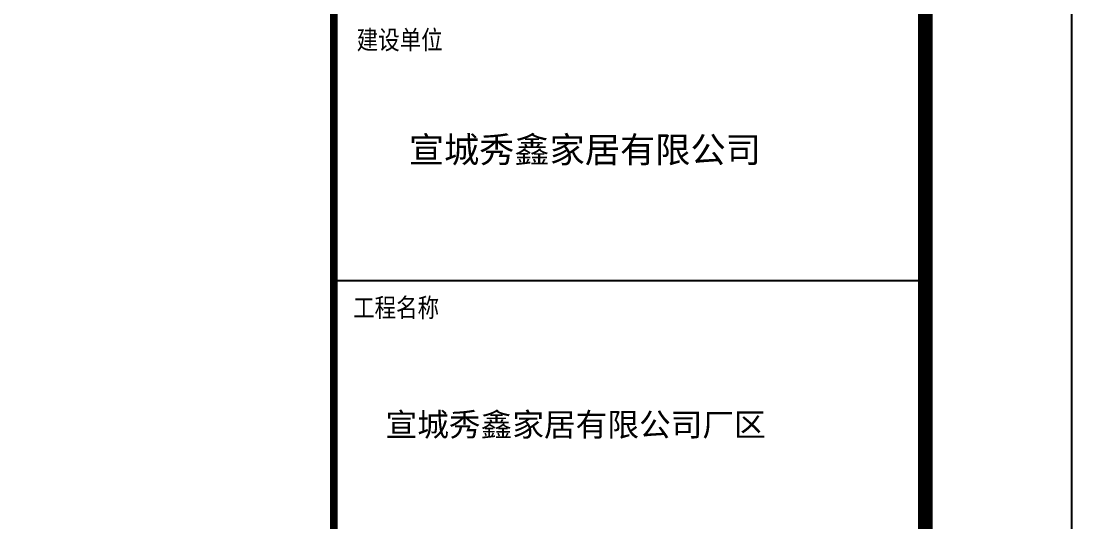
# Model space of a CAD drawing. Extents: x 1728470 to 1835391, y -157368 to 197905.
# Drawn here: x 1807026 to 1817775, y -75304 to -70178 of the extents above; entities that cross this region are included whole.
import ezdxf

# ---------------------------------------------------------------- set-up
doc = ezdxf.new("R2010")
doc.units = 0
doc.header["$LTSCALE"] = 1000
doc.header["$MEASUREMENT"] = 0
for name, color, linetype in [('1', 7, 'CONTINUOUS'), ('PP-PM-TK', 7, 'CONTINUOUS'), ('PUB_TEXT', 7, 'CONTINUOUS'), ('PUB_TITLE', 4, 'CONTINUOUS')]:
    doc.layers.add(name, color=color, linetype=linetype)
doc.styles.add('-黑体', font='simhei.ttf', dxfattribs={"width": 0.8})
doc.styles.add('TQ', font='txt.shx', dxfattribs={"width": 0.8, "bigfont": 'hztxt.shx'})

msp = doc.modelspace()

# ---------------------------------------------------------------- linework, layer by layer
at = {"layer": '1'}
msp.add_line((1810225, -72835), (1816275, -72835), dxfattribs=at)
at = {"layer": 'PP-PM-TK', "color": 4, "const_width": 77}
msp.add_lwpolyline([(1810225, -27975), (1810225, -87975)], dxfattribs=at)
at = {"layer": 'PUB_TITLE'}
msp.add_lwpolyline([(1728675, -89475), (1817775, -89475), (1817775, -26475), (1728675, -26475)], close=True, dxfattribs=at)
at = {"layer": 'PUB_TITLE', "const_width": 150}
msp.add_lwpolyline([(1732425, -87975), (1816275, -87975), (1816275, -27975), (1732425, -27975)], close=True, dxfattribs=at)

# ---------------------------------------------------------------- texts
at = {"layer": 'PUB_TEXT', "color": 2, "style": 'TQ'}
for s, p in [('建设单位', (1810459, -70489)), ('工程名称', (1810422, -73229))]:
    msp.add_text(s, height=220, dxfattribs=at).set_placement(p)
at = {"layer": 'PUB_TITLE', "color": 255, "style": '-黑体'}
for s, height, p in [('宣城秀鑫家居有限公司', 264, (1810992, -71627)), ('宣城秀鑫家居有限公司厂区', 237.6, (1810754, -74427))]:
    msp.add_text(s, height=height, dxfattribs=at).set_placement(p)

doc.saveas('drawing.dxf')
